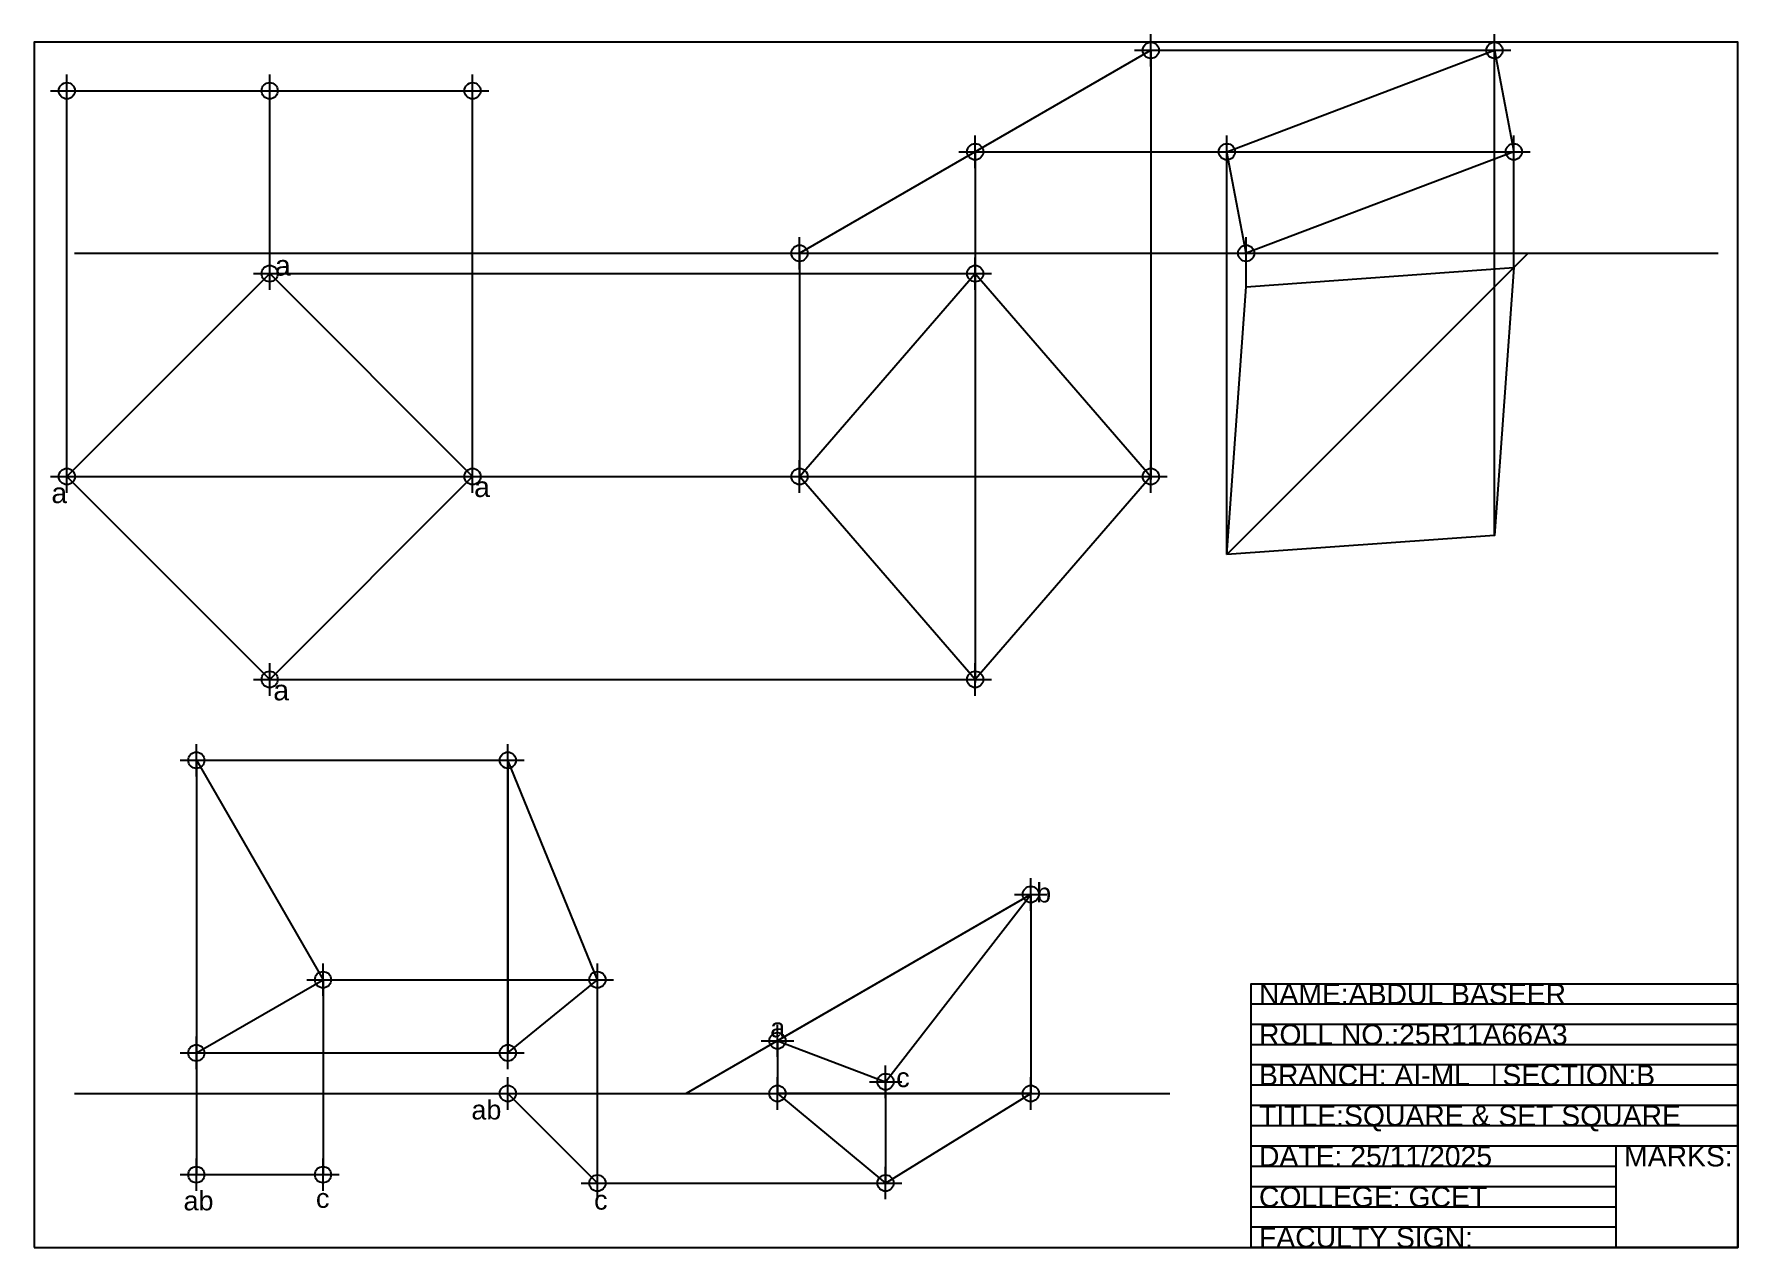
# Model space of a CAD drawing. Header units: millimetres. Extents: x 0 to 420, y 0 to 299.
import ezdxf

# ---------------------------------------------------------------- set-up
doc = ezdxf.new("R2010")
doc.units = ezdxf.units.MM
doc.header["$PDMODE"] = 34
doc.header["$PDSIZE"] = 4
doc.styles.get("Standard").update_dxf_attribs({"font": 'arial.ttf'})

msp = doc.modelspace()

# ---------------------------------------------------------------- linework, layer by layer
for p, q in [((188.69, 245.01), (275.29, 295.01)), ((275.29, 295.01), (275.29, 189.25)), ((275.29, 295.01), (360.01, 295.01)), ((360.01, 175.49), (360.01, 295.01)), ((8.08, 190), (8.08, 285.05)), ((8.08, 285.05), (108.08, 285.05)), ((58.08, 240), (58.08, 285.05)), ((108.08, 190), (108.08, 285.05)), ((231.99, 270.01), (231.99, 139.25)), ((231.99, 270.01), (364.75, 270.01)), ((294.04, 170.76), (294.04, 270.01)), ((364.75, 241.47), (364.75, 270.01)), ((10, 245.01), (367.38, 245.01)), ((156.01, 245.01), (256.01, 245.01)), ((188.69, 245.01), (188.69, 189.25)), ((368.29, 245.01), (294.04, 170.76)), ((298.77, 236.73), (298.77, 245.01)), ((367.38, 245.01), (415.1, 245.01)), ((58.08, 240), (232.74, 240)), ((8.08, 190), (275.29, 190)), ((58.08, 140), (232.74, 140)), ((40, 120.09), (40, 47.98)), ((40, 120.09), (71.22, 66.01)), ((40, 120.09), (116.78, 120.09)), ((116.78, 50), (116.78, 120.09)), ((242.42, 85.14), (160.75, 37.98)), ((245.69, 87.02), (245.69, 37.98)), ((40, 47.98), (71.22, 66.01)), ((71.22, 66.01), (71.22, 17.98)), ((71.22, 66.01), (138.86, 66.01)), ((138.86, 15.9), (138.86, 66.01)), ((420, 60), (300, 60)), ((420, 55), (300, 55)), ((183.24, 50.97), (183.24, 37.98)), ((40, 47.98), (40, 17.98)), ((40, 47.98), (116.78, 47.98)), ((420, 50), (300, 50)), ((420, 45), (300, 45)), ((360, 40), (360, 45)), ((10, 37.98), (280, 37.98)), ((116.78, 37.98), (138.86, 15.9)), ((209.9, 40.86), (209.9, 15.9)), ((420, 40), (300, 40)), ((420, 35), (300, 35)), ((420, 30), (300, 30)), ((420, 25), (300, 25)), ((420, 25), (300, 25)), ((390, 0), (390, 25)), ((40, 17.98), (71.22, 17.98)), ((390, 20), (300, 20)), ((138.86, 15.9), (209.9, 15.9)), ((390, 15), (300, 15)), ((390, 10), (300, 10)), ((390, 5), (300, 5)), ((420, 0), (300, 0)), ((420, 0), (360, 0))]:
    msp.add_line(p, q)
for points in [[(0, 0), (420, 0), (420, 297), (0, 297)], [(8.08, 190), (58.08, 140), (108.08, 190), (58.08, 240)], [(420, 0), (300, 0), (300, 65), (420, 65)]]:
    msp.add_lwpolyline(points, close=True)
for points in [[(298.77, 245.01), (294.04, 270.01), (360.01, 295.01), (364.75, 270.01), (298.77, 245.01)], [(231.99, 140), (188.69, 190), (231.99, 240), (275.29, 190), (231.99, 140)], [(294.04, 170.76), (298.77, 236.73), (364.75, 241.47), (360.01, 175.49), (294.04, 170.76)], [(116.78, 47.98), (138.86, 66.01), (116.78, 120.09), (116.78, 47.98)], [(183.24, 50.97), (209.9, 40.86), (245.69, 87.02), (183.24, 50.97)], [(183.24, 37.98), (209.9, 15.9), (245.69, 37.98), (183.24, 37.98)]]:
    msp.add_lwpolyline(points)
for p in [(275.29, 295.01), (360.01, 295.01), (8.08, 285.05), (58.08, 285.05), (108.08, 285.05), (231.99, 270.01), (294.04, 270.01), (364.75, 270.01), (188.69, 245.01), (298.77, 245.01), (58.08, 240), (231.99, 240), (8.08, 190), (108.08, 190), (188.69, 190), (275.29, 190), (58.08, 140), (231.99, 140), (40, 120.09), (116.78, 120.09), (245.69, 87.02), (71.22, 66.01), (138.86, 66.01), (183.24, 50.97), (40, 47.98), (116.78, 47.98), (209.9, 40.86), (116.78, 37.98), (183.24, 37.98), (245.69, 37.98), (40, 17.98), (71.22, 17.98), (138.86, 15.9), (209.9, 15.9)]:
    msp.add_point(p)

# ---------------------------------------------------------------- texts
for s, height, p in [('a', 5, (59.38, 239.5)), ('a', 5, (4.27, 183.45)), ('a', 5, (108.48, 184.95)), ('a', 5, (58.97, 134.85)), ('b', 4.75, (247.02, 85.05)), (' NAME:ABDUL BASEER', 5, (300, 60)), ('a', 4.75, (181.47, 51.83)), (' ROLL NO.:25R11A66A3', 5, (300, 50)), ('c', 4.75, (212.52, 39.54)), (' BRANCH: AI-ML', 5, (300, 40)), (' SECTION:B', 5, (360, 40)), ('ab', 4.754, (107.8, 31.57)), (' TITLE:SQUARE & SET SQUARE', 5, (300, 30)), (' DATE: 25/11/2025', 5, (300, 20)), (' MARKS:', 5, (390, 20)), ('ab', 4.754, (36.84, 9.18)), ('c', 4.75, (69.48, 9.8)), ('c', 4.75, (138.05, 9.36)), (' COLLEGE: GCET', 5, (300, 10)), (' FACULTY SIGN:', 5, (300, 0))]:
    msp.add_text(s, height=height).set_placement(p)

doc.saveas('drawing.dxf')
